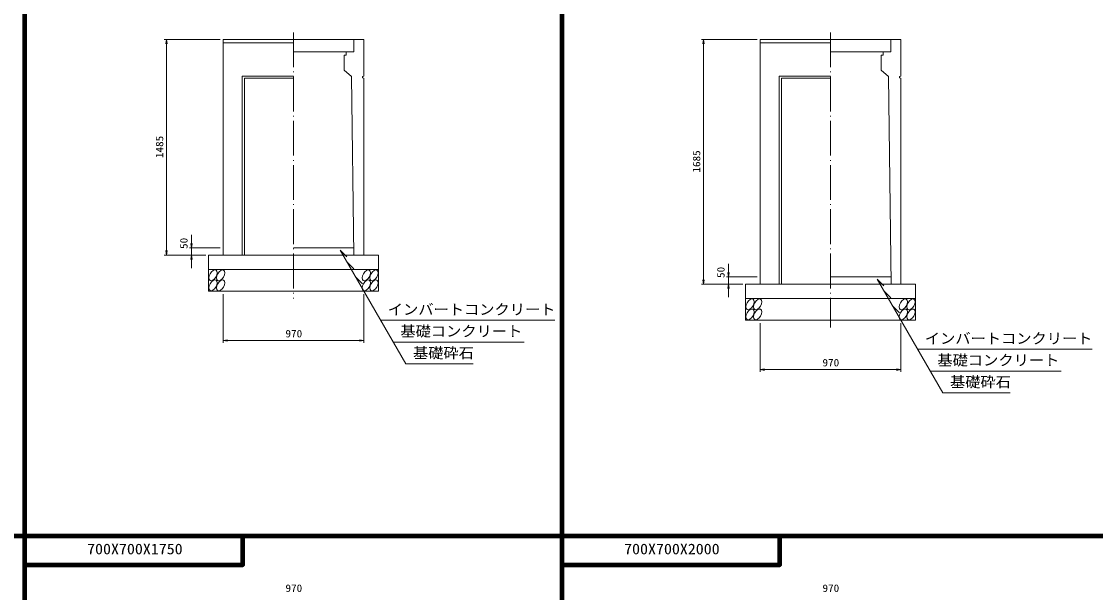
# Model space of a CAD drawing. Units: millimetres, scale not verified. Extents: x -8410 to 41710, y -74801 to 5940.
# Drawn here: x 19486 to 26886, y -53582 to -49645 of the extents above; entities that cross this region are included whole.
import ezdxf
from ezdxf.enums import TextEntityAlignment as Align

# ---------------------------------------------------------------- set-up
doc = ezdxf.new("R2010")
doc.units = ezdxf.units.MM
doc.header["$LTSCALE"] = 20
doc.linetypes.add('LONG_DASHED_DOTTED', pattern=[15.25, 12, -1.5, 0.25, -1.5])
for name, color, linetype, lineweight in [('0-0_グループ[0](0)-D-BMK(0)', 2, 'LONG_DASHED_DOTTED', 13), ('0-1_グループ[0](0)-D-STR(1)', 1, 'Continuous', 13), ('0-2_グループ[0](0)-D-STR-DIM(2)', 7, 'Continuous', 13), ('0-3_グループ[0](0)-D-STR-HTXT(3)', 7, 'Continuous', 13), ('0-5_グループ[0](0)-D-TTL(5)', 2, 'Continuous', 140)]:
    doc.layers.add(name, color=color, linetype=linetype, lineweight=lineweight)
doc.layers.add('0-4_グループ[0](0)-D-STR-TXT(4)', color=7, linetype='Continuous')
doc.layers.add('0-6_グループ[0](0)-D-TTL-TXT(6)', color=7, linetype='Continuous')
doc.styles.add('ＭＳ ゴシック', font='')
doc.styles.get('ＭＳ ゴシック').set_extended_font_data('MS Gothic')

msp = doc.modelspace()

# ---------------------------------------------------------------- linework, layer by layer
at = {"layer": '0-0_グループ[0](0)-D-BMK(0)'}
for p, q in [((21360, -49720), (21360, -51555)), ((25060, -49720), (25060, -51755))]:
    msp.add_line(p, q, dxfattribs=at)
at = {"layer": '0-1_グループ[0](0)-D-STR(1)'}
for p, q in [((21845, -49770), (20875, -49770)), ((20875, -49770), (20875, -51255)), ((21360, -49793.3), (20875, -49793.3)), ((21775, -49770), (21775, -49855)), ((21845, -49770), (21845, -50021.5)), ((25545, -49770), (24575, -49770)), ((24575, -49770), (24575, -51455)), ((25060, -49793.3), (24575, -49793.3)), ((25475, -49770), (25475, -49855)), ((25545, -49770), (25545, -50021.5)), ((21775, -49855), (21360, -49855)), ((25475, -49855), (25060, -49855)), ((21710, -49877), (21710, -49980)), ((25410, -49877), (25410, -49980)), ((21006.5, -50021.5), (21006.5, -51255)), ((21006.5, -50021.5), (21360, -50021.5)), ((21835, -50025), (21845, -50021.5)), ((24706.5, -50021.5), (24706.5, -51455)), ((24706.5, -50021.5), (25060, -50021.5)), ((25535, -50025), (25545, -50021.5)), ((21021.5, -50036.5), (21021.5, -51255)), ((21021.5, -50036.5), (21360, -50036.5)), ((21845, -50036.5), (21845, -51255)), ((24721.5, -50036.5), (24721.5, -51455)), ((24721.5, -50036.5), (25060, -50036.5)), ((25545, -50036.5), (25545, -51455)), ((21774.48, -51205), (21360, -51205)), ((21945, -51255), (20775, -51255)), ((20775, -51255), (20775, -51505)), ((21945, -51255), (21945, -51505)), ((21945, -51355), (20775, -51355)), ((25476.93, -51405), (25060, -51405)), ((25645, -51455), (24475, -51455)), ((24475, -51455), (24475, -51705)), ((25645, -51455), (25645, -51705)), ((21945, -51505), (20775, -51505)), ((25645, -51555), (24475, -51555)), ((25645, -51705), (24475, -51705))]:
    msp.add_line(p, q, dxfattribs=at)
for points in [[(21722, -49855), (21722, -49877), (21710, -49877)], [(25422, -49855), (25422, -49877), (25410, -49877)], [(21710, -49980), (21760, -50025), (21775.09, -51255)], [(25410, -49980), (25460, -50025), (25477.55, -51455)], [(21845, -50036.5), (21835, -50033), (21835, -50025)], [(25545, -50036.5), (25535, -50033), (25535, -50025)]]:
    msp.add_lwpolyline(points, dxfattribs=at)
for centre in [(20805.65, -51395.5), (20858.15, -51395.5), (21861.65, -51395.5), (21914.15, -51395.5), (20805.65, -51464.5), (20858.15, -51464.5), (21861.65, -51464.5), (21914.15, -51464.5), (24505.65, -51595.5), (24558.15, -51595.5), (25561.65, -51595.5), (25614.15, -51595.5), (24505.65, -51664.5), (24558.15, -51664.5), (25561.65, -51664.5), (25614.15, -51664.5)]:
    msp.add_ellipse(centre, major_axis=(-20.62, -35.72), ratio=0.545455, dxfattribs=at)
at = {"layer": '0-2_グループ[0](0)-D-STR-DIM(2)'}
for p, q in [((20855, -49770), (20470, -49770)), ((20485, -51255), (20485, -49770)), ((24555, -49770), (24170, -49770)), ((24185, -51455), (24185, -49770)), ((20657.48, -51345), (20657.48, -51115)), ((20657.48, -51205), (20657.48, -51115)), ((20855, -51205), (20642.48, -51205)), ((20755, -51255), (20470, -51255)), ((20755, -51255), (20642.48, -51255)), ((20657.48, -51345), (20657.48, -51255)), ((24357.48, -51545), (24357.48, -51315)), ((24357.48, -51405), (24357.48, -51315)), ((24555, -51405), (24342.48, -51405)), ((24455, -51455), (24170, -51455)), ((24455, -51455), (24342.48, -51455)), ((24357.48, -51545), (24357.48, -51455)), ((20875, -51525), (20875, -51860)), ((21845, -51525), (21845, -51860)), ((24575, -51725), (24575, -52060)), ((25545, -51725), (25545, -52060)), ((20875, -51845), (21845, -51845)), ((24575, -52045), (25545, -52045))]:
    msp.add_line(p, q, dxfattribs=at)
for points in [[(20490, -49800), (20485, -49770), (20480, -49800)], [(24190, -49800), (24185, -49770), (24180, -49800)], [(20652.48, -51175), (20657.48, -51205), (20662.48, -51175)], [(20480, -51225), (20485, -51255), (20490, -51225)], [(20662.48, -51285), (20657.48, -51255), (20652.48, -51285)], [(24180, -51425), (24185, -51455), (24190, -51425)], [(24352.48, -51375), (24357.48, -51405), (24362.48, -51375)], [(24362.48, -51485), (24357.48, -51455), (24352.48, -51485)], [(20905, -51840), (20875, -51845), (20905, -51850)], [(21815, -51850), (21845, -51845), (21815, -51840)], [(24605, -52040), (24575, -52045), (24605, -52050)], [(25515, -52050), (25545, -52045), (25515, -52040)]]:
    msp.add_lwpolyline(points, dxfattribs=at)
at = {"layer": '0-3_グループ[0](0)-D-STR-HTXT(3)'}
for p, q in [((21682.18, -51221.82), (22134.35, -52005)), ((21682.18, -51221.82), (21727.94, -51267.58)), ((21729.39, -51303.59), (21775.15, -51349.35)), ((21790.07, -51408.68), (21835.82, -51454.43)), ((25382.18, -51421.82), (25834.35, -52205)), ((25382.18, -51421.82), (25427.94, -51467.58)), ((25429.39, -51503.59), (25475.15, -51549.35)), ((25490.07, -51608.68), (25535.82, -51654.43)), ((21961.15, -51705), (23161.75, -51705)), ((22047.75, -51855), (22949.21, -51855)), ((25661.15, -51905), (26861.75, -51905)), ((22134.35, -52005), (22598.55, -52005)), ((25747.75, -52055), (26649.21, -52055)), ((25834.35, -52205), (26298.55, -52205))]:
    msp.add_line(p, q, dxfattribs=at)
at = {"layer": '0-5_グループ[0](0)-D-TTL(5)'}
for p, q in [((19510, -53190), (19510, -37440)), ((23210, -53190), (23210, -37440)), ((19510, -58440), (19510, -42690)), ((23210, -58440), (23210, -42690)), ((19510, -74801.43), (19510, -47940)), ((23210, -74801.43), (23210, -47940)), ((8410, -53190), (34310, -53190)), ((8410, -53190), (34310, -53190)), ((8410, -53190), (34310, -53190))]:
    msp.add_line(p, q, dxfattribs=at)
for points in [[(19510, -53390), (21010, -53390), (21010, -53190)], [(23210, -53390), (24710, -53390), (24710, -53190)]]:
    msp.add_lwpolyline(points, dxfattribs=at)

# ---------------------------------------------------------------- texts
at = {"layer": '0-2_グループ[0](0)-D-STR-DIM(2)', "style": 'ＭＳ ゴシック', "width": 1.1}
for s, p in [('1485', (20478, -50586.7)), ('1685', (24178, -50686.7)), ('50', (20645.47, -51213.3)), ('50', (24345.47, -51413.3))]:
    msp.add_text(s, height=51.32, rotation=90, dxfattribs=at).set_placement(p, align=Align.BOTTOM_LEFT)
for p in [(21304.7, -51838), (25004.7, -52038), (21304.7, -53593), (25004.7, -53593)]:
    msp.add_text('970', height=51.32, dxfattribs=at).set_placement(p, align=Align.BOTTOM_LEFT)
at = {"layer": '0-4_グループ[0](0)-D-STR-TXT(4)', "style": 'ＭＳ ゴシック', "width": 1.05}
for s, p in [('インバートコンクリート', (22009.85, -51688.68)), ('基礎コンクリート', (22096.45, -51838.68)), ('インバートコンクリート', (25709.85, -51888.68)), ('基礎砕石', (22183.06, -51988.68)), ('基礎コンクリート', (25796.45, -52038.68)), ('基礎砕石', (25883.06, -52188.68))]:
    msp.add_text(s, height=73.31, dxfattribs=at).set_placement(p, align=Align.BOTTOM_LEFT)
at = {"layer": '0-6_グループ[0](0)-D-TTL-TXT(6)', "style": 'ＭＳ ゴシック', "width": 1.1}
for s, p in [('700X700X1750', (19938, -53340)), ('700X700X2000', (23638, -53340))]:
    msp.add_text(s, height=73.31, dxfattribs=at).set_placement(p, align=Align.BOTTOM_LEFT)

doc.saveas('drawing.dxf')
